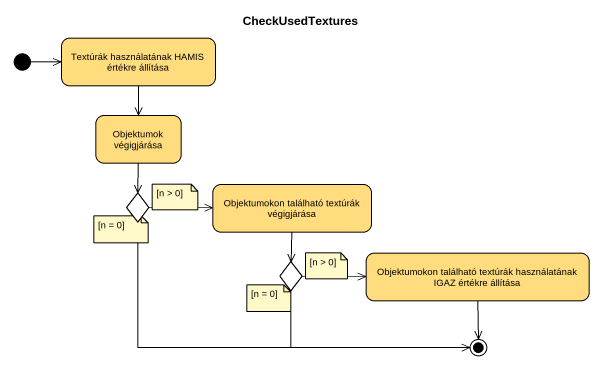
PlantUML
@startuml
title CheckUsedTextures
hide empty description
state "Textúrák használatának HAMIS értékre állítása" as Textúrák_használatának #FFDC7E
state "Objektumok végigjárása" as Objektumok_végigjárása #FFDC7E
state choice1 <<choice>> #FFDC7E
state "Objektumokon található textúrák végigjárása" as Objektumokon_található #FFDC7E
state choice2 <<choice>> #FFDC7E
state "Objektumokon található textúrák használatának IGAZ értékre állítása" as Objektumokon_található_2 #FFDC7E
[*] -right-> Textúrák_használatának
Textúrák_használatának --> Objektumok_végigjárása
Objektumok_végigjárása --> choice1
choice1 -right-> Objektumokon_található
Objektumokon_található --> choice2
choice2 -right-> Objektumokon_található_2
choice1 -right-> [*]
choice2 -right-> [*]
Objektumokon_található_2 --> [*]
note as N1
  [n > 0]
end note
note as N2
  [n = 0]
end note
note as N3
  [n = 0]
end note
note as N4
  [n > 0]
end note
@enduml
